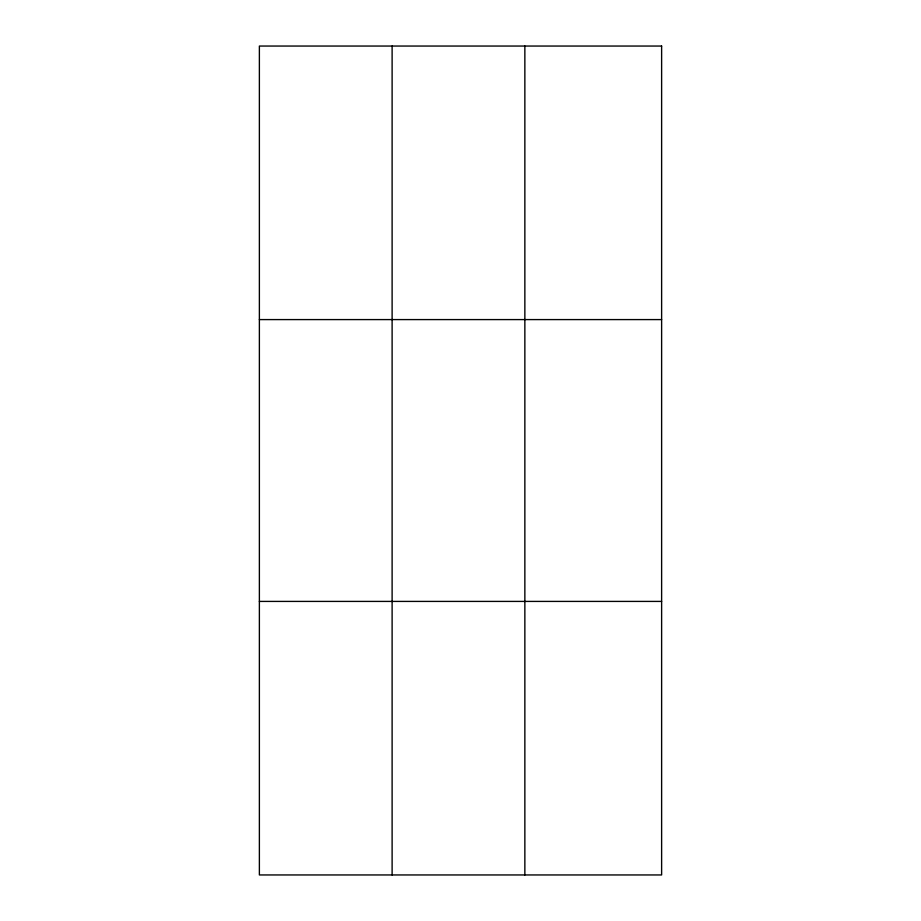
<?xml version="1.0" encoding="UTF-8"?>
<svg xmlns="http://www.w3.org/2000/svg" width="921" height="921" viewBox="0 0 921 921"><rect width="100%" height="100%" fill="white"/><g stroke="black" fill="none" stroke-linecap="round" stroke-linejoin="round"><path stroke-width="1.38" d="M392.116 874.95L392.116 46.05M524.855 874.95L524.855 46.05M259.377 319.587L661.623 319.587M259.377 601.413L661.623 601.413M661.623 46.05L661.623 874.95L259.377 874.95L259.377 46.05L661.623 46.05"/></g></svg>
